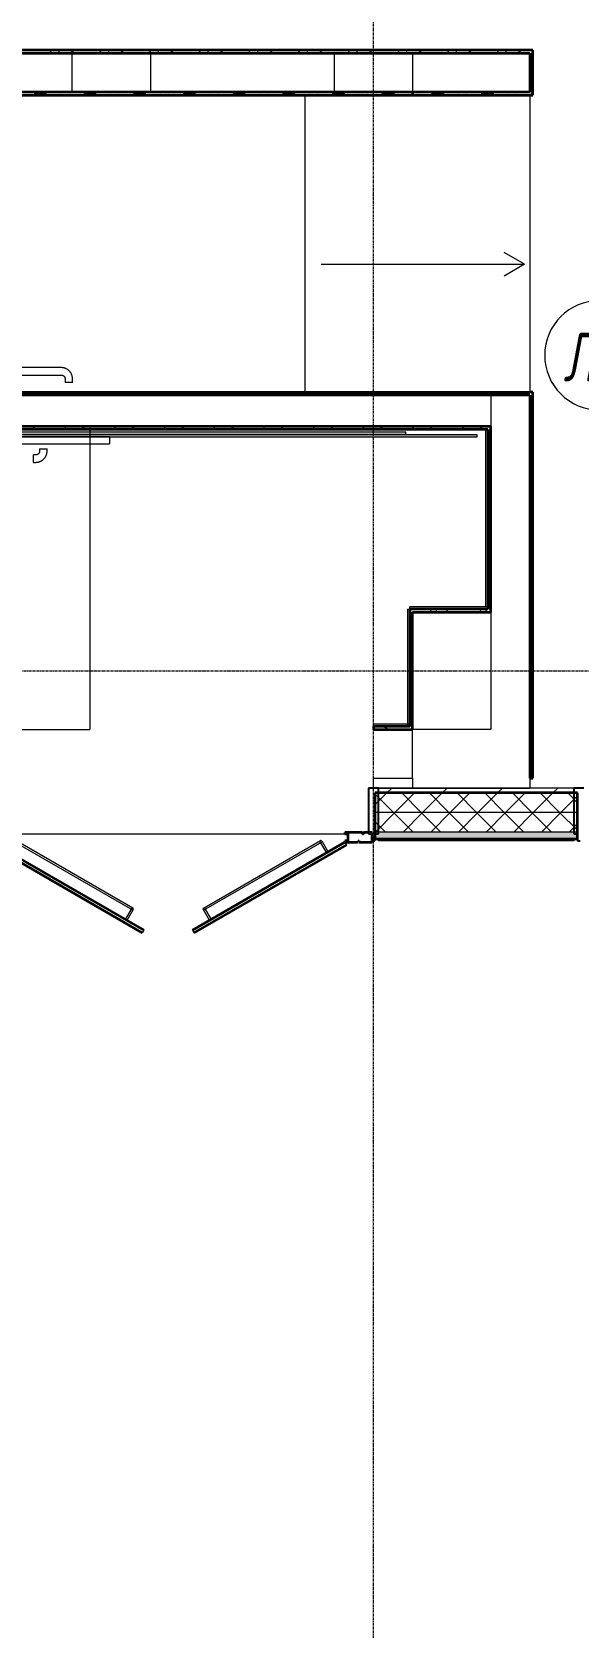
# Model space of a CAD drawing. Header units: millimetres. Extents: x -4948 to 42228, y -4856 to 69378.
# Drawn here: x 20563 to 23359, y -4856 to 3360 of the extents above; entities that cross this region are included whole.
import ezdxf

# ---------------------------------------------------------------- set-up
doc = ezdxf.new("R2010")
doc.units = ezdxf.units.MM
doc.linetypes.add('Линия сетки', pattern=[22.225, 12.7, -3.175, 3.175, -3.175])
doc.linetypes.add('Штрих 2_4 х 1_5 мм', pattern=[3.9, 2.4, -1.5])
for name, color, linetype, lineweight in [('_Сверху_ - Линия разреза ограждения', 7, 'Continuous', 9), ('A-AREA-IDEN', 2, 'Continuous', 30), ('A-DETL', 90, 'Continuous', 9), ('A-FLOR', 192, 'Continuous', 13), ('A-GLAZ-CURT', 52, 'Continuous', 9), ('A-GLAZ-CWMG', 51, 'Continuous', 9), ('A-PART', 2, 'Continuous', 9), ('A-WALL', 113, 'Continuous', 13), ('A-WALL-PATT', 111, 'Continuous', 13), ('I-WALL', 2, 'Continuous', 13), ('S-GRID', 1, 'Continuous', 30), ('S-STRS-MBND', 31, 'Continuous', 9), ('Балясины', 7, 'Continuous', 9)]:
    doc.layers.add(name, color=color, linetype=linetype, lineweight=lineweight)
doc.styles.add('ISOCPEUR_B_I', font='', dxfattribs={"width": 0.7, "height": 250})
doc.styles.get('ISOCPEUR_B_I').set_extended_font_data('ISOCPEUR', italic=True, bold=True)
pattern_1 = [(45, (0, 0), (-141.4214, 141.4214), [])]

# ---------------------------------------------------------------- blocks, each defined once
blk = doc.blocks.new('Ограждение - 1 1_2_ Handrail-12652703-1 этаж отм_ _0_000 лотки')
at = {"layer": 'Балясины', "color": 253}
for p, q in [((-19.1, 0), (-19.1, -266.7)), ((-19.1, 0), (19.1, 0)), ((19.1, -266.7), (19.1, 0)), ((-38.1, -285.8), (-57.2, -285.8)), ((-57.2, -323.9), (-57.2, -285.8)), ((-57.2, -323.9), (-38.1, -323.9))]:
    blk.add_line(p, q, dxfattribs=at)
at = {"layer": 'Балясины', "color": 253, "flags": 128}
for points in [[(-38.1, -323.9), (-35.8, -323.8), (-33.5, -323.7), (-31.3, -323.4), (-29, -323.1), (-26.7, -322.7), (-24.5, -322.2), (-22.3, -321.6), (-20.1, -320.9), (-18, -320.2), (-15.8, -319.3), (-13.8, -318.4), (-11.7, -317.4), (-9.7, -316.3), (-7.7, -315.1), (-5.8, -313.9), (-4, -312.5), (-2.2, -311.1), (-0.4, -309.7), (1.3, -308.1), (2.9, -306.5), (4.5, -304.8), (5.9, -303.1), (7.4, -301.3), (8.7, -299.5), (10, -297.6), (11.2, -295.6), (12.3, -293.6), (13.3, -291.6), (14.3, -289.5), (15.2, -287.4), (16, -285.3), (16.7, -283.1), (17.3, -280.9), (17.8, -278.7), (18.2, -276.4), (18.6, -274.2), (18.8, -271.9), (19, -269.6), (19, -267.3), (19.1, -266.7)], [(-19.1, -266.7), (-19.1, -267.5), (-19.1, -268.2), (-19.2, -269), (-19.3, -269.7), (-19.4, -270.5), (-19.6, -271.2), (-19.8, -272), (-20, -272.7), (-20.3, -273.4), (-20.6, -274.1), (-20.9, -274.8), (-21.2, -275.5), (-21.6, -276.2), (-22, -276.8), (-22.4, -277.5), (-22.8, -278.1), (-23.3, -278.7), (-23.8, -279.3), (-24.3, -279.8), (-24.8, -280.4), (-25.4, -280.9), (-26, -281.4), (-26.6, -281.9), (-27.2, -282.3), (-27.8, -282.7), (-28.5, -283.1), (-29.1, -283.5), (-29.8, -283.8), (-30.5, -284.2), (-31.2, -284.5), (-31.9, -284.7), (-32.6, -285), (-33.4, -285.2), (-34.1, -285.3), (-34.9, -285.5), (-35.6, -285.6), (-36.4, -285.7), (-37.1, -285.7), (-37.9, -285.7), (-38.1, -285.8)]]:
    blk.add_lwpolyline(points, dxfattribs=at)
blk = doc.blocks.new('Ограждение - 1 1_2_ Handrail-12652302-1 этаж отм_ _0_000 лотки')
at = {"layer": 'Балясины', "color": 253}
for p, q in [((-38.1, 628.6), (-50.8, 628.6)), ((-50.8, 590.5), (-50.8, 628.6)), ((-50.8, 590.5), (-38.1, 590.5)), ((-19.1, 571.5), (-19.1, 558.8)), ((19.1, 558.8), (-19.1, 558.8)), ((19.1, 558.8), (19.1, 571.5))]:
    blk.add_line(p, q, dxfattribs=at)
at = {"layer": 'Балясины', "color": 253, "flags": 128}
for points in [[(19.1, 571.5), (19, 573.8), (18.9, 576.1), (18.6, 578.3), (18.3, 580.6), (17.9, 582.9), (17.4, 585.1), (16.8, 587.3), (16.1, 589.5), (15.4, 591.6), (14.5, 593.8), (13.6, 595.8), (12.6, 597.9), (11.5, 599.9), (10.3, 601.9), (9.1, 603.8), (7.7, 605.6), (6.3, 607.4), (4.9, 609.2), (3.3, 610.9), (1.7, 612.5), (0, 614.1), (-1.7, 615.5), (-3.5, 617), (-5.3, 618.3), (-7.2, 619.6), (-9.2, 620.8), (-11.2, 621.9), (-13.2, 622.9), (-15.3, 623.9), (-17.4, 624.8), (-19.5, 625.6), (-21.7, 626.3), (-23.9, 626.9), (-26.1, 627.4), (-28.4, 627.8), (-30.6, 628.2), (-32.9, 628.4), (-35.2, 628.6), (-37.5, 628.6), (-38.1, 628.6)], [(-38.1, 590.5), (-37.3, 590.5), (-36.6, 590.5), (-35.8, 590.4), (-35.1, 590.3), (-34.3, 590.2), (-33.6, 590), (-32.8, 589.8), (-32.1, 589.6), (-31.4, 589.3), (-30.7, 589), (-30, 588.7), (-29.3, 588.4), (-28.6, 588), (-28, 587.6), (-27.3, 587.2), (-26.7, 586.8), (-26.1, 586.3), (-25.5, 585.8), (-25, 585.3), (-24.4, 584.8), (-23.9, 584.2), (-23.4, 583.6), (-22.9, 583), (-22.5, 582.4), (-22.1, 581.8), (-21.7, 581.1), (-21.3, 580.5), (-21, 579.8), (-20.6, 579.1), (-20.3, 578.4), (-20.1, 577.7), (-19.8, 577), (-19.6, 576.2), (-19.5, 575.5), (-19.3, 574.7), (-19.2, 574), (-19.1, 573.2), (-19.1, 572.5), (-19.1, 571.7), (-19.1, 571.5)]]:
    blk.add_lwpolyline(points, dxfattribs=at)
blk = doc.blocks.new('27ELB-RD-AR-0000-BIM_rvt-1-1 этаж отм_ _0_000 лотки')
at = {"layer": 'A-GLAZ-CWMG'}
h = blk.add_hatch(dxfattribs=at)
h.set_pattern_fill('FP_3', color=252, style=0, pattern_type=2)
h.set_pattern_definition(pattern_1)
h.paths.add_polyline_path([(22333.9, -533), (23333.9, -533), (23333.9, -508), (22333.9, -508)], flags=0)
h = blk.add_hatch(dxfattribs=at)
h.set_pattern_fill('FP_3', color=252, style=0, pattern_type=2)
h.set_pattern_definition(pattern_1)
h.paths.add_polyline_path([(23333.9, -778), (23333.9, -768), (22333.9, -768), (22333.9, -778), (22741.8, -778)], flags=0)
at = {"layer": 'A-WALL-PATT', "lineweight": 5}
for points in [[(22881.9, 419.1), (22893.9, 419.1), (22893.9, 1327.1), (22881.9, 1327.1), (22881.9, 1315.1)], [(22836.6, 1288.1), (22836.6, 1300.1), (19836.6, 1300.1), (19836.6, 1288.1), (21380.3, 1288.1)], [(22493.9, 407.1), (22893.9, 407.1), (22893.9, 419.1), (22493.9, 419.1)], [(22493.9, -192.9), (22493.9, 407.1), (22481.9, 407.1), (22481.9, -192.9)], [(22493.9, -192.9), (22493.9, -180.9), (22308.9, -180.9), (22308.9, -192.9)]]:
    blk.add_hatch(color=252, dxfattribs=at).paths.add_polyline_path(points, flags=0)
at = {"layer": 'A-WALL-PATT', "lineweight": 9}
blk.add_hatch(color=252, dxfattribs=at).paths.add_polyline_path([(22315.9, -768), (23351.9, -768), (23351.9, -733), (22315.9, -733)], flags=0)
at = {"layer": '_Сверху_ - Линия разреза ограждения', "color": 252, "linetype": 'Штрих 2_4 х 1_5 мм'}
for p, q in [((20858.9, 1251.7), (15549.3, 1251.7)), ((20858.9, 1289.8), (15587.4, 1289.8)), ((20958.9, 1289.8), (20858.9, 1289.8)), ((20958.9, 1251.7), (20858.9, 1251.7)), ((20958.9, 1289.8), (20958.9, 1251.7))]:
    blk.add_line(p, q, dxfattribs=at)
at = {"layer": 'A-AREA-IDEN', "color": 252, "lineweight": 9}
blk.add_arc((23464.2, 1706.2), 280, 90, 270, dxfattribs=at)
at = {"layer": 'A-DETL', "color": 252}
for p, q in [((23081.3, 2171.8), (22977.4, 2231.8)), ((22041.3, 2171.8), (23081.3, 2171.8)), ((23081.3, 2171.8), (22977.4, 2111.8))]:
    blk.add_line(p, q, dxfattribs=at)
at = {"layer": 'A-FLOR', "color": 252, "lineweight": 9}
for p, q in [((21958.9, 1517.1), (21958.9, 3037.1)), ((21958.9, 1517.1), (21958.9, 3037.1)), ((23108.9, 3037.1), (23108.9, 1517.1)), ((23108.9, 3037.1), (23108.9, 1517.1)), ((22508.9, -457.9), (22508.9, -207.9)), ((22308.9, -508), (22308.9, -457.9)), ((22308.9, -457.9), (22508.9, -457.9)), ((23108.9, -457.9), (23108.9, -508)), ((22251.9, -735.5), (22256.9, -735.5)), ((20354.9, -743), (22162.9, -743))]:
    blk.add_line(p, q, dxfattribs=at)
at = {"layer": 'A-GLAZ-CURT', "color": 252, "lineweight": 35}
for p, q in [((22251.9, -735.5), (22162.9, -735.5)), ((22162.9, -735.5), (22162.9, -743)), ((22251.9, -743.5), (22251.9, -735.5)), ((22301.9, -735.5), (22256.9, -735.5)), ((22256.9, -735.5), (22256.9, -743.5)), ((22301.9, -785.5), (22301.9, -735.5)), ((20347.4, -798.5), (21126.8, -1248.5)), ((20354.9, -785.5), (21134.3, -1235.5)), ((22162.9, -785.5), (21383.4, -1235.5)), ((22170.4, -798.5), (21390.9, -1248.5)), ((22162.9, -743), (22176.9, -743)), ((22176.9, -778), (22162.9, -778)), ((22162.9, -778), (22162.9, -785.5)), ((22162.9, -785.5), (22229.9, -785.5)), ((22176.9, -743), (22176.9, -778)), ((22229.9, -785.5), (22229.9, -777.6)), ((22229.9, -777.6), (22234.9, -777.6)), ((22234.9, -777.6), (22234.9, -785.5)), ((22234.9, -785.5), (22301.9, -785.5)), ((22256.9, -743.5), (22251.9, -743.5))]:
    blk.add_line(p, q, dxfattribs=at)
at = {"layer": 'A-GLAZ-CURT', "color": 252}
for p, q in [((21077.8, -1133.3), (20471.6, -783.3)), ((21078.5, -1122.1), (20480.9, -777.1)), ((21439.2, -1122.1), (22037.1, -777)), ((21439.9, -1133.3), (22046.4, -783.1)), ((22032.7, -779.5), (22067.9, -840.4)), ((22043.9, -778.8), (22076.6, -835.4)), ((22162.9, -785.5), (22170.4, -798.5)), ((21074.2, -1119.6), (21039, -1180.5)), ((21080.3, -1129), (21047.7, -1185.5)), ((21437.4, -1129), (21470, -1185.5)), ((21443.5, -1119.6), (21478.7, -1180.5)), ((21134.3, -1235.5), (21126.8, -1248.5)), ((21383.4, -1235.5), (21390.9, -1248.5))]:
    blk.add_line(p, q, dxfattribs=at)
for centre, start, end in [((22039.6, -781.3), 30, 120), ((21076, -1126.5), 330, 60), ((21441.7, -1126.5), 120, 210)]:
    blk.add_arc(centre, 5, start, end, dxfattribs=at)
at = {"layer": 'A-GLAZ-CWMG', "color": 252, "lineweight": 25, "extrusion": (0, 0, -1)}
for p, q in [((22283.9, -508), (22283.9, -743)), ((22333.9, -508), (22283.9, -508)), ((22333.9, -743), (22333.9, -508)), ((23333.9, -508), (23333.9, -743)), ((23383.9, -508), (23333.9, -508)), ((22283.9, -743), (22301.9, -743)), ((22301.9, -743), (22301.9, -778)), ((22301.9, -778), (22315.9, -778)), ((22315.9, -778), (22315.9, -743)), ((22315.9, -743), (22333.9, -743)), ((23333.9, -743), (23351.9, -743)), ((23351.9, -743), (23351.9, -778)), ((23351.9, -778), (23365.9, -778))]:
    blk.add_line(p, q, dxfattribs=at)
at = {"layer": 'A-GLAZ-CWMG', "color": 252}
for p, q in [((23333.9, -508), (22333.9, -508)), ((22333.9, -778), (22333.9, -768)), ((23333.9, -778), (22333.9, -778)), ((23333.9, -768), (23333.9, -778))]:
    blk.add_line(p, q, dxfattribs=at)
at = {"layer": 'A-PART', "color": 252}
for p, q in [((21958.9, 1517.1), (21958.9, 3037.1)), ((19836.6, 1315.1), (22473.8, 1315.1)), ((22473.8, 1300.1), (22473.8, 1315.1)), ((22473.8, 1300.1), (19836.6, 1300.1))]:
    blk.add_line(p, q, dxfattribs=at)
at = {"layer": 'A-WALL', "color": 252, "lineweight": 35}
for p, q in [((23351.9, -533), (22315.9, -533)), ((22315.9, -533), (22315.9, -768)), ((23351.9, -768), (23351.9, -533)), ((22315.9, -768), (23351.9, -768))]:
    blk.add_line(p, q, dxfattribs=at)
at = {"layer": 'A-WALL', "color": 252, "lineweight": 9}
for p, q in [((23351.9, -633), (22315.9, -633)), ((23351.9, -733), (22315.9, -733))]:
    blk.add_line(p, q, dxfattribs=at)
at = {"layer": 'A-WALL-PATT', "color": 252, "linetype": 'Continuous', "lineweight": 9}
for p, q in [((20651.1, 3252.1), (20666.1, 3267.1)), ((20701, 3252.1), (20701, 3267.1)), ((20753.6, 3252.1), (20783.6, 3267.1)), ((20905.1, 3252.1), (20920.1, 3267.1)), ((20955, 3252.1), (20955, 3267.1)), ((21007.6, 3252.1), (21037.6, 3267.1)), ((21159.1, 3252.1), (21174.1, 3267.1)), ((21209, 3252.1), (21209, 3267.1)), ((21261.6, 3252.1), (21291.6, 3267.1)), ((21413.1, 3252.1), (21428.1, 3267.1)), ((21463, 3252.1), (21463, 3267.1)), ((21515.6, 3252.1), (21545.6, 3267.1)), ((21667.1, 3252.1), (21682.1, 3267.1)), ((21717, 3252.1), (21717, 3267.1)), ((21769.6, 3252.1), (21799.6, 3267.1)), ((21921.1, 3252.1), (21936.1, 3267.1)), ((21971, 3252.1), (21971, 3267.1)), ((22023.6, 3252.1), (22053.6, 3267.1)), ((22175.1, 3252.1), (22190.1, 3267.1)), ((22225, 3252.1), (22225, 3267.1)), ((22277.6, 3252.1), (22307.6, 3267.1)), ((22429.1, 3252.1), (22444.1, 3267.1)), ((22479, 3252.1), (22479, 3267.1)), ((22531.6, 3252.1), (22561.6, 3267.1)), ((22683.1, 3252.1), (22698.1, 3267.1)), ((22733, 3252.1), (22733, 3267.1)), ((22785.6, 3252.1), (22815.6, 3267.1)), ((22937.1, 3252.1), (22952.1, 3267.1)), ((22987, 3252.1), (22987, 3267.1)), ((23039.6, 3252.1), (23069.6, 3267.1)), ((23113.9, 3187.8), (23108.9, 3197.9)), ((20574, 3048), (20637.5, 3048)), ((20713.7, 3048), (20709.6, 3052.1)), ((20751.7, 3047.9), (20753.8, 3052.1)), ((20828, 3048), (20891.5, 3048)), ((20967.7, 3048), (20963.6, 3052.1)), ((21005.7, 3047.9), (21007.8, 3052.1)), ((21082, 3048), (21145.5, 3048)), ((21221.7, 3048), (21217.6, 3052.1)), ((21259.7, 3047.9), (21261.8, 3052.1)), ((21336, 3048), (21399.5, 3048)), ((21475.7, 3048), (21471.6, 3052.1)), ((21513.7, 3047.9), (21515.8, 3052.1)), ((21590, 3048), (21653.5, 3048)), ((21729.7, 3048), (21725.6, 3052.1)), ((21767.7, 3047.9), (21769.8, 3052.1)), ((21844, 3048), (21907.5, 3048)), ((21983.7, 3048), (21979.6, 3052.1)), ((22021.7, 3047.9), (22023.8, 3052.1)), ((22098, 3048), (22161.5, 3048)), ((22237.7, 3048), (22233.6, 3052.1)), ((22275.7, 3047.9), (22277.8, 3052.1)), ((22352, 3048), (22415.5, 3048)), ((22491.7, 3048), (22487.6, 3052.1)), ((22529.7, 3047.9), (22531.8, 3052.1)), ((22529.7, 3047.9), (22531.8, 3052.1)), ((22606, 3048), (22669.5, 3048)), ((22606, 3048), (22633.9, 3048)), ((22745.7, 3048), (22741.6, 3052.1)), ((22783.7, 3047.9), (22785.8, 3052.1)), ((22860, 3048), (22923.5, 3048)), ((22999.7, 3048), (22995.6, 3052.1)), ((23037.7, 3047.9), (23039.8, 3052.1)), ((23123.9, 3106.6), (23108.9, 3114.1)), ((23114, 3048), (23123.9, 3048)), ((20701, 1502.1), (20701, 1511.3)), ((20955, 1502.1), (20955, 1511.3)), ((21209, 1502.1), (21209, 1511.3)), ((21463, 1502.1), (21463, 1511.3)), ((21717, 1502.1), (21717, 1511.3)), ((21971, 1502.1), (21971, 1511.3)), ((22225, 1502.1), (22225, 1511.3)), ((22479, 1502.1), (22479, 1511.3)), ((22733, 1502.1), (22733, 1511.3)), ((22987, 1502.1), (22987, 1511.3)), ((23113.9, 1409.8), (23108.9, 1419.9)), ((20586.8, 1327.1), (20568, 1336.5)), ((20729.5, 1327.1), (20737, 1342.1)), ((20840.8, 1327.1), (20822, 1336.5)), ((20983.5, 1327.1), (20991, 1342.1)), ((21094.8, 1327.1), (21076, 1336.5)), ((21237.5, 1327.1), (21245, 1342.1)), ((21348.8, 1327.1), (21330, 1336.5)), ((21491.5, 1327.1), (21499, 1342.1)), ((21602.8, 1327.1), (21584, 1336.5)), ((21745.5, 1327.1), (21753, 1342.1)), ((21856.8, 1327.1), (21838, 1336.5)), ((21999.5, 1327.1), (22007, 1342.1)), ((22110.8, 1327.1), (22092, 1336.5)), ((22253.5, 1327.1), (22261, 1342.1)), ((22364.8, 1327.1), (22346, 1336.5)), ((22507.5, 1327.1), (22515, 1342.1)), ((22618.8, 1327.1), (22600, 1336.5)), ((22761.5, 1327.1), (22769, 1342.1)), ((22872.8, 1327.1), (22854, 1336.5)), ((22908.9, 1309.1), (22893.9, 1316.6)), ((23123.9, 1328.6), (23108.9, 1336.1)), ((22893.9, 1270), (22908.9, 1270)), ((23114, 1270), (23123.9, 1270)), ((23113.9, 1155.8), (23108.9, 1165.9)), ((23123.9, 1074.6), (23108.9, 1082.1)), ((22908.9, 1055.1), (22893.9, 1062.6)), ((22893.9, 1016), (22908.9, 1016)), ((23114, 1016), (23123.9, 1016)), ((23113.9, 901.8), (23108.9, 911.9)), ((23123.9, 820.6), (23108.9, 828.1)), ((22908.9, 801.1), (22893.9, 808.6)), ((22893.9, 762), (22908.9, 762)), ((23114, 762), (23123.9, 762)), ((23113.9, 647.8), (23108.9, 657.9)), ((22908.9, 547.1), (22893.9, 554.6)), ((22893.9, 508), (22908.9, 508)), ((23123.9, 566.6), (23108.9, 574.1)), ((23114, 508), (23123.9, 508)), ((22493.9, 406.4), (22555.2, 406.4)), ((22605.9, 393.8), (22599.2, 407.1)), ((22631.4, 392.1), (22631.4, 406.4)), ((22681.3, 392.1), (22688.8, 407.1)), ((22745.7, 406.4), (22809.2, 406.4)), ((22859.9, 393.8), (22853.2, 407.1)), ((22885.4, 392.1), (22885.4, 406.4)), ((23113.9, 393.8), (23108.9, 403.9)), ((22504.3, 304.7), (22508.9, 313.8)), ((23123.9, 312.6), (23108.9, 320.1)), ((23114, 254), (23123.9, 254)), ((22493.9, 152.4), (22508.9, 152.4)), ((23113.9, 139.8), (23108.9, 149.9)), ((22504.3, 50.7), (22508.9, 59.8)), ((23123.9, 58.6), (23108.9, 66.1)), ((23114, 0), (23123.9, 0)), ((22493.9, -101.6), (22508.9, -101.6)), ((23113.9, -114.2), (23108.9, -104.1)), ((22386.8, -207.9), (22356.8, -192.9)), ((22504.3, -203.3), (22508.9, -194.2)), ((23123.9, -195.4), (23108.9, -187.9)), ((23114, -254), (23123.9, -254)), ((23113.9, -368.2), (23108.9, -358.1)), ((23123.9, -449.4), (23108.9, -441.9)), ((22315.9, -594.4), (22377.2, -533)), ((22411.9, -633), (22315.9, -537)), ((22418.7, -633), (22518.7, -533)), ((22553.3, -633), (22453.3, -533)), ((22560.1, -633), (22660.1, -533)), ((22694.8, -633), (22594.8, -533)), ((22701.5, -633), (22801.5, -533)), ((22836.2, -633), (22736.2, -533)), ((22842.9, -633), (22942.9, -533)), ((22977.6, -633), (22877.6, -533)), ((22984.3, -633), (23084.3, -533)), ((23119, -633), (23019, -533)), ((23125.8, -633), (23225.8, -533)), ((23260.4, -633), (23160.4, -533)), ((23267.2, -633), (23351.9, -548.3)), ((23351.9, -583), (23301.9, -533)), ((22318.7, -733), (22418.7, -633)), ((22511.9, -733), (22411.9, -633)), ((22460.1, -733), (22560.1, -633)), ((22653.3, -733), (22553.3, -633)), ((22601.5, -733), (22701.5, -633)), ((22794.8, -733), (22694.8, -633)), ((22742.9, -733), (22842.9, -633)), ((22936.2, -733), (22836.2, -633)), ((22884.3, -733), (22984.3, -633)), ((23077.6, -733), (22977.6, -633)), ((23025.8, -733), (23125.8, -633)), ((23219, -733), (23119, -633)), ((23167.2, -733), (23267.2, -633)), ((23351.9, -724.4), (23260.4, -633)), ((22370.5, -733), (22315.9, -678.4)), ((23308.6, -733), (23351.9, -689.8))]:
    blk.add_line(p, q, dxfattribs=at)
at = {"layer": 'A-WALL-PATT', "color": 252, "lineweight": 9}
for p, q in [((22881.9, 1327.1), (22881.9, 419.1)), ((19836.6, 1300.1), (22836.6, 1300.1)), ((22836.6, 1288.1), (19836.6, 1288.1)), ((22836.6, 1300.1), (22836.6, 1288.1)), ((22493.9, 407.1), (22493.9, 419.1)), ((22893.9, 419.1), (22493.9, 419.1)), ((22481.9, 407.1), (22493.9, 407.1)), ((22481.9, 407.1), (22481.9, -192.9)), ((22308.9, -192.9), (22308.9, -180.9)), ((22493.9, -180.9), (22308.9, -180.9))]:
    blk.add_line(p, q, dxfattribs=at)
at = {"layer": 'I-WALL', "color": 252, "lineweight": 35}
for p, q in [((23108.9, 3267.1), (14112.9, 3267.1)), ((14112.9, 3252.1), (23108.9, 3252.1)), ((23123.9, 3267.1), (23108.9, 3267.1)), ((23108.9, 3252.1), (23108.9, 3052.1)), ((23123.9, 3037.1), (23123.9, 3267.1)), ((22633.9, 3052.1), (18418.9, 3052.1)), ((23108.9, 3052.1), (22508.9, 3052.1)), ((22508.9, 3052.1), (22508.9, 3037.1)), ((22633.9, 3037.1), (22633.9, 3052.1)), ((18418.9, 3037.1), (22633.9, 3037.1)), ((22508.9, 3037.1), (23108.9, 3037.1)), ((23108.9, 3037.1), (23123.9, 3037.1)), ((18301.1, 1517.1), (23108.9, 1517.1)), ((23108.9, 1502.1), (18301.1, 1502.1)), ((23123.9, 1517.1), (23108.9, 1517.1)), ((23108.9, 1502.1), (23108.9, -457.9)), ((23123.9, -457.9), (23123.9, 1517.1)), ((22893.9, 1327.1), (13823.9, 1327.1)), ((22893.9, 1342.1), (15758.9, 1342.1)), ((22908.9, 1342.1), (22893.9, 1342.1)), ((22893.9, 1327.1), (22893.9, 407.1)), ((22908.9, 392.1), (22908.9, 1342.1)), ((22893.9, 407.1), (22493.9, 407.1)), ((22493.9, 407.1), (22493.9, 392.1)), ((22493.9, 392.1), (22493.9, -192.9)), ((22508.9, -207.9), (22508.9, 392.1)), ((22508.9, 392.1), (22893.9, 392.1)), ((22893.9, 392.1), (22908.9, 392.1)), ((22493.9, -192.9), (22308.9, -192.9)), ((22308.9, -192.9), (22308.9, -207.9)), ((22308.9, -207.9), (22493.9, -207.9)), ((22493.9, -207.9), (22508.9, -207.9)), ((23108.9, -457.9), (23123.9, -457.9))]:
    blk.add_line(p, q, dxfattribs=at)
at = {"layer": 'I-WALL', "color": 252, "lineweight": 9}
for p, q in [((19836.6, 1315.1), (22473.8, 1315.1)), ((22473.8, 1300.1), (22473.8, 1315.1)), ((22473.8, 1300.1), (19836.6, 1300.1))]:
    blk.add_line(p, q, dxfattribs=at)
at = {"layer": 'S-STRS-MBND', "color": 252, "linetype": 'Штрих 2_4 х 1_5 мм'}
for p, q in [((15758.9, 1342.1), (20858.9, 1342.1)), ((20858.9, 1342.1), (20858.9, -207.9)), ((15758.9, -207.9), (20858.9, -207.9))]:
    blk.add_line(p, q, dxfattribs=at)
at = {"color": 252}
for name, p, rotation in [('Ограждение - 1 1_2_ Handrail-12652703-1 этаж отм_ _0_000 лотки', (20446.2, 1623.9), 89.99999999999982), ('Ограждение - 1 1_2_ Handrail-12652302-1 этаж отм_ _0_000 лотки', (20011.2, 1177.5), 269.9999999999998)]:
    blk.add_blockref(name, p, dxfattribs=dict(at, rotation=rotation))
at = {"layer": 'A-AREA-IDEN', "color": 252, "style": 'ISOCPEUR_B_I', "width": 0.7}
blk.add_text('ЛК', height=250, dxfattribs=at).set_placement((23279.6, 1572.3))
blk = doc.blocks.new('27ELB-RD-KR2-0000-BIM_rvt-1-1 этаж отм_ _0_000 лотки')
at = {"layer": 'A-FLOR', "color": 252, "lineweight": 15}
for p, q in [((20768.9, 3052.1), (20768.9, 3252.1)), ((21168.9, 3252.1), (21168.9, 3052.1)), ((22108.9, 3052.1), (22108.9, 3252.1)), ((22508.9, 3252.1), (22508.9, 3052.1)), ((22908.9, 1502.1), (22908.9, 1342.1)), ((22908.9, 392.1), (22908.9, -207.9)), ((22908.9, -207.9), (22508.9, -207.9)), ((22508.9, -457.9), (22508.9, -507.9)), ((22508.9, -507.9), (23108.9, -507.9))]:
    blk.add_line(p, q, dxfattribs=at)
at = {"layer": 'A-WALL', "color": 252, "lineweight": 15}
for p, q in [((22508.9, -507.9), (22308.9, -507.9)), ((22308.9, -507.9), (23108.9, -507.9))]:
    blk.add_line(p, q, dxfattribs=at)
at = {"layer": 'S-GRID', "color": 252, "linetype": 'Линия сетки', "lineweight": 9}
for p, q in [((22308.9, -4856.4), (22308.9, 68377.9)), ((-4948, 92.1), (41228.1, 92.1))]:
    blk.add_line(p, q, dxfattribs=at)

msp = doc.modelspace()

# ---------------------------------------------------------------- block references
at = {"lineweight": 5}
for name in ['27ELB-RD-KR2-0000-BIM_rvt-1-1 этаж отм_ _0_000 лотки', '27ELB-RD-AR-0000-BIM_rvt-1-1 этаж отм_ _0_000 лотки']:
    msp.add_blockref(name, (0, 0), dxfattribs=at)

doc.saveas('drawing.dxf')
